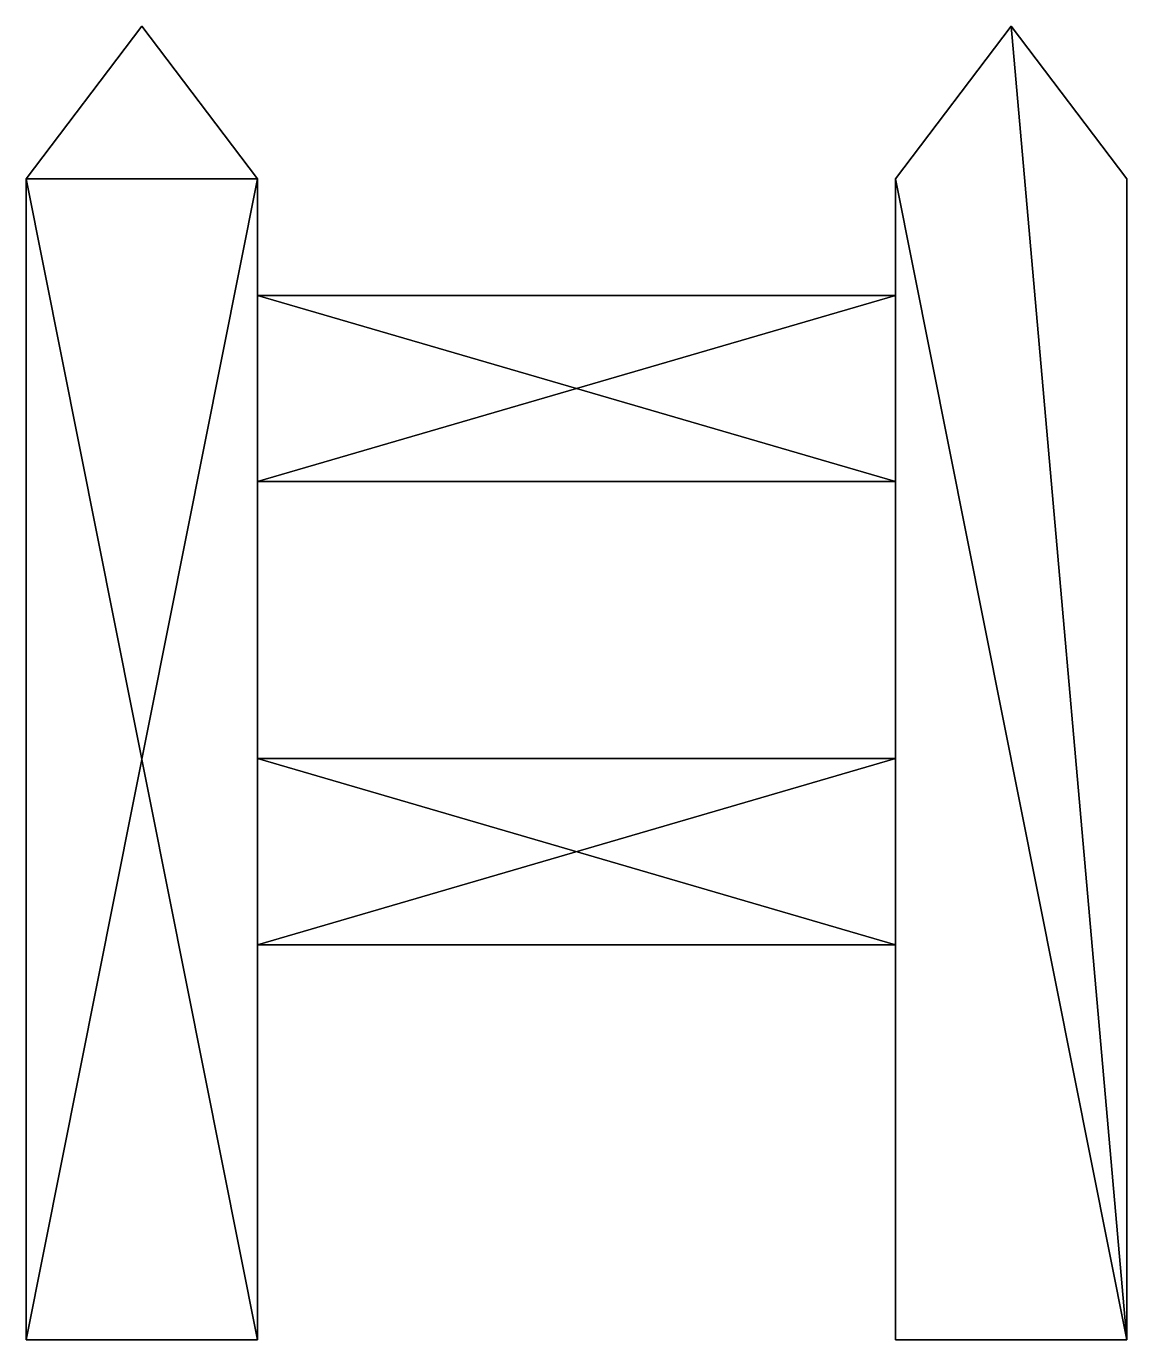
# Model space of a CAD drawing. Extents: x -93 to 11, y -17 to 106.
import ezdxf

# ---------------------------------------------------------------- set-up
doc = ezdxf.new("R2010")
doc.units = 0
doc.layers.add('fence01', color=250, linetype='CONTINUOUS')

msp = doc.modelspace()

# ---------------------------------------------------------------- meshes
at = {"layer": 'fence01'}
mesh = msp.add_polyface(dxfattribs=at)
corners = [(-92.508836, -17.193525, -6.037753), (-92.508836, 91.925225, -6.037753), (-70.780046, -17.193525, -6.037753), (-70.780046, 91.925225, -6.037753), (-70.780046, -17.193525, 6.037753), (-70.780046, 91.925225, 6.037753), (-92.508836, -17.193525, 6.037753), (-92.508836, 91.925225, 6.037753), (-81.65183, 106.250752, -6.037753), (-81.65183, 106.250752, 6.037753), (-70.780046, 10.965168, -4.716662), (-70.780046, 80.960057, -4.716662), (-70.780046, 10.965168, 4.716662), (-70.780046, 80.960057, 4.716662), (-70.780046, 19.92316, -4.716662), (-70.780046, 19.92316, 4.716662), (-70.780046, 37.421882, -4.716662), (-70.780046, 37.421882, 4.716662), (-70.780046, 63.461335, -4.716662), (-70.780046, 63.461335, 4.716662), (-10.785084, 37.421882, 4.716662), (-10.785084, 37.421882, -4.716662), (-10.785084, 63.461335, 4.716662), (-10.785084, 63.461335, -4.716662), (-10.785084, 80.960057, -4.716662), (-10.785084, 10.965168, -4.716662), (-10.785084, 19.92316, 4.716662), (-10.785084, 19.92316, -4.716662), (10.943706, -17.193525, 6.037753), (10.943706, 91.925225, 6.037753), (-10.785084, -17.193525, 6.037753), (-10.785084, 91.925225, 6.037753), (-10.785084, -17.193525, -6.037753), (-10.785084, 91.925225, -6.037753), (10.943706, -17.193525, -6.037753), (10.943706, 91.925225, -6.037753), (0.0867, 106.250752, 6.037753), (0.0867, 106.250752, -6.037753), (-10.785084, 10.965168, 4.716662), (-10.785084, 80.960057, 4.716662)]
mesh.append_faces([[corners[k] for k in face] for face in [(0, 2, 3), (12, 15, 14), (4, 6, 7), (0, 1, 7), (8, 3, 5), (4, 2, 0), (3, 8, 1), (7, 9, 5), (9, 7, 1), (4, 12, 10), (15, 12, 4), (3, 11, 13), (18, 11, 3), (5, 13, 19), (2, 10, 14), (11, 24, 39), (5, 19, 17), (2, 14, 16), (17, 19, 18), (17, 15, 4), (3, 2, 16), (18, 23, 24), (15, 26, 27), (17, 20, 26), (16, 21, 20), (14, 27, 21), (19, 22, 23), (13, 39, 22), (36, 29, 28), (25, 27, 26), (34, 37, 33), (28, 29, 35), (36, 31, 33), (32, 30, 28), (31, 36, 28), (34, 35, 37), (37, 35, 29), (32, 25, 38), (21, 27, 32), (31, 39, 24), (30, 20, 22), (23, 21, 32), (30, 26, 20), (22, 39, 31), (33, 24, 23), (30, 38, 26), (21, 23, 22), (27, 25, 32), (0, 3, 1), (12, 14, 10), (4, 7, 5), (0, 7, 6), (8, 5, 9), (4, 0, 6), (9, 1, 8), (4, 10, 2), (3, 13, 5), (11, 39, 13), (5, 17, 4), (17, 18, 16), (3, 16, 18), (18, 24, 11), (15, 27, 14), (17, 26, 15), (16, 20, 17), (14, 21, 16), (19, 23, 18), (13, 22, 19), (25, 26, 38), (34, 33, 32), (28, 35, 34), (36, 33, 37), (32, 28, 34), (31, 28, 30), (37, 29, 36), (32, 38, 30), (31, 24, 33), (30, 22, 31), (23, 32, 33), (21, 22, 20)]])

doc.saveas('drawing.dxf')
